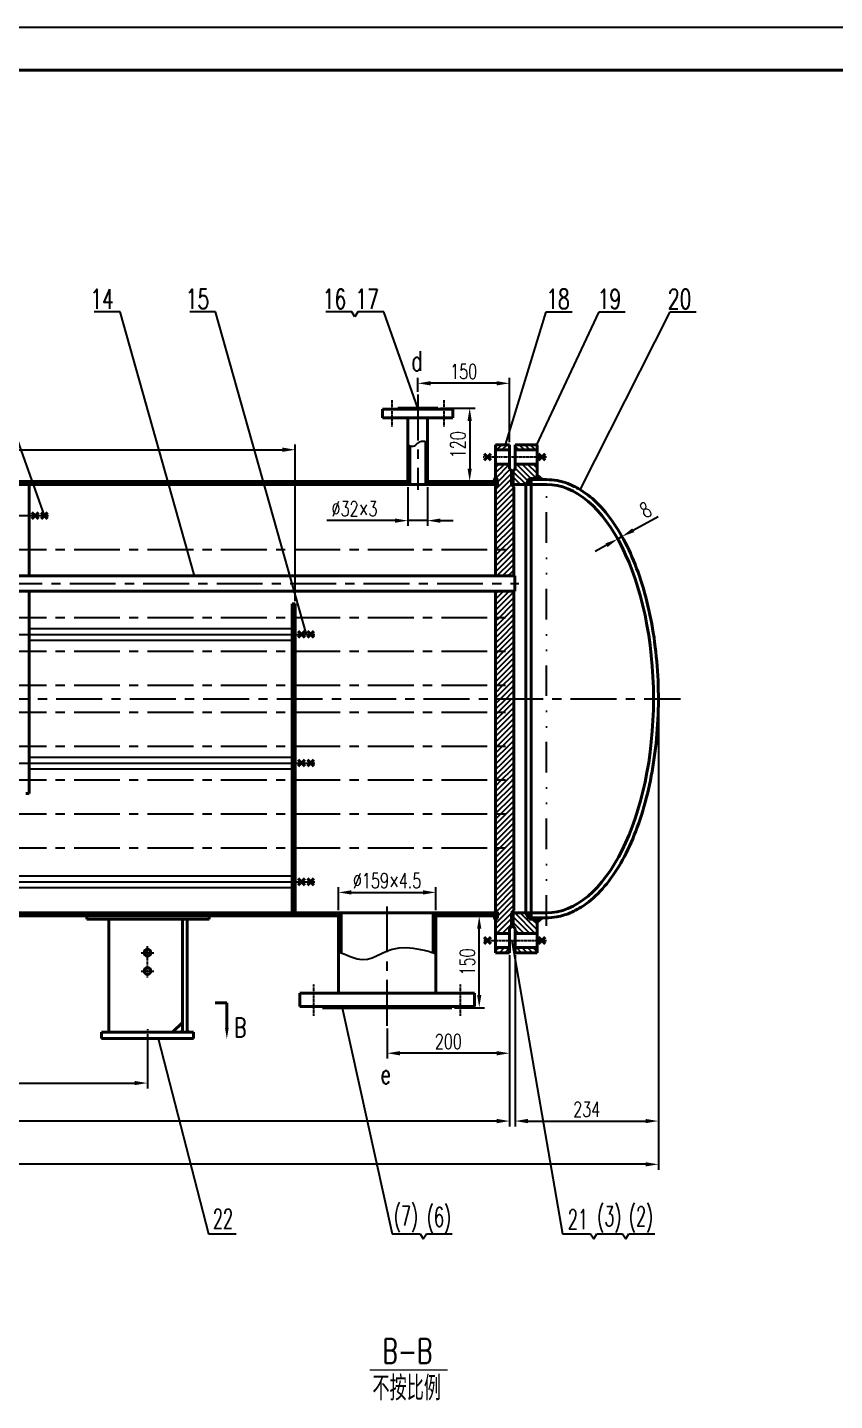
# Model space of a CAD drawing. Header units: millimetres. Extents: x -31412 to -3120, y -19513 to 5955.
# Drawn here: x -27568 to -26250, y -17000 to -14756 of the extents above; entities that cross this region are included whole.
import ezdxf

# ---------------------------------------------------------------- set-up
doc = ezdxf.new("R2010")
doc.units = ezdxf.units.MM
for name, pattern in [('CENTER', [2, 1.25, -0.25, 0.25, -0.25]), ('CENTERX2', [4, 2.5, -0.5, 0.5, -0.5]), ('DIVIDE', [1.25, 0.5, -0.25, 0, -0.25, 0, -0.25])]:
    doc.linetypes.add(name, pattern=pattern)
doc.layers.add('CEN', color=1, linetype='CENTER')
doc.layers.add('双点画线', color=3, linetype='DIVIDE')
for name, color, linetype, lineweight in [('文字层', 40, 'Continuous', 20), ('细线', 11, 'Continuous', 25), ('细线层', 11, 'Continuous', 25), ('边框+粗实线层', 2, 'Continuous', 40)]:
    doc.layers.add(name, color=color, linetype=linetype, lineweight=lineweight)
doc.styles.add('hztxt-0.8', font='romans.shx', dxfattribs={"width": 0.7, "bigfont": 'hztxt.shx'})
doc.dimstyles.new('装配图', dxfattribs={"dimscale": 7, "dimtxt": 3.5, "dimasz": 3, "dimexe": 1.25, "dimexo": 0.625, "dimgap": 1, "dimtad": 1, "dimdsep": 46, "dimtxsty": 'hztxt-0.8', "dimcen": 2.5, "dimadec": 0, "dimazin": 0, "dimtfac": 1, "dimtmove": 0, "dimatfit": 3, "dimfxl": 0, "dimarcsym": 0})

# ---------------------------------------------------------------- blocks, each defined once
blk = doc.blocks.new('*D22')
at = {"layer": 'Defpoints', "color": 0}
for p in [(-29172.4, -16407), (-27372.4, -16407), (-27372.4, -16481)]:
    blk.add_point(p, dxfattribs=at)
at = {"layer": '细线层', "color": 0, "lineweight": -2}
for p, q in [((-29172.4, -16411.3), (-29172.4, -16489.7)), ((-27372.4, -16411.3), (-27372.4, -16489.7)), ((-29151.4, -16481), (-27393.4, -16481))]:
    blk.add_line(p, q, dxfattribs=at)
at = {"layer": '细线层', "color": 0}
for points in [[(-29151.4, -16477.5), (-29151.4, -16484.5), (-29172.4, -16481)], [(-27393.4, -16477.5), (-27393.4, -16484.5), (-27372.4, -16481)]]:
    blk.add_solid(points, dxfattribs=at)
at = {"layer": '细线层', "color": 0, "insert": (-28272.4, -16461.7), "char_height": 24.5, "attachment_point": 5, "style": 'hztxt-0.8'}
blk.add_mtext('1800', dxfattribs=at)
blk = doc.blocks.new('*D23')
at = {"layer": 'Defpoints', "color": 0}
for p in [(-26780.9, -16268), (-26980.9, -16387.4), (-26980.9, -16432.3)]:
    blk.add_point(p, dxfattribs=at)
at = {"layer": '细线层', "color": 0, "lineweight": -2}
for p, q in [((-26780.9, -16272.3), (-26780.9, -16441.1)), ((-26980.9, -16391.8), (-26980.9, -16441.1)), ((-26801.9, -16432.3), (-26959.9, -16432.3))]:
    blk.add_line(p, q, dxfattribs=at)
at = {"layer": '细线层', "color": 0}
for points in [[(-26959.9, -16428.8), (-26959.9, -16435.8), (-26980.9, -16432.3)], [(-26801.9, -16428.8), (-26801.9, -16435.8), (-26780.9, -16432.3)]]:
    blk.add_solid(points, dxfattribs=at)
at = {"layer": '细线层', "color": 0, "insert": (-26880.9, -16413.1), "char_height": 24.5, "attachment_point": 5, "style": 'hztxt-0.8'}
blk.add_mtext('200', dxfattribs=at)
blk = doc.blocks.new('*D24')
at = {"layer": 'Defpoints', "color": 0}
for p in [(-26875.4, -16208), (-26830.5, -16208), (-26875.4, -16358)]:
    blk.add_point(p, dxfattribs=at)
at = {"layer": '细线层', "color": 0, "lineweight": -2}
for p, q in [((-26871, -16208), (-26821.8, -16208)), ((-26830.5, -16337), (-26830.5, -16229)), ((-26871, -16358), (-26821.8, -16358))]:
    blk.add_line(p, q, dxfattribs=at)
at = {"layer": '细线层', "color": 0}
for points in [[(-26834, -16229), (-26827, -16229), (-26830.5, -16208)], [(-26834, -16337), (-26827, -16337), (-26830.5, -16358)]]:
    blk.add_solid(points, dxfattribs=at)
at = {"layer": '细线层', "color": 0, "insert": (-26849.8, -16283), "char_height": 24.5, "attachment_point": 5, "rotation": 90, "style": 'hztxt-0.8'}
blk.add_mtext('150', dxfattribs=at)
blk = doc.blocks.new('*D25')
at = {"layer": 'Defpoints', "color": 0}
for p in [(-26901.4, -16169.5), (-27060.4, -16203), (-26901.4, -16203)]:
    blk.add_point(p, dxfattribs=at)
at = {"layer": '细线层', "color": 0, "lineweight": -2}
for p, q in [((-27060.4, -16198.6), (-27060.4, -16160.7)), ((-27039.4, -16169.5), (-26922.4, -16169.5)), ((-26901.4, -16198.6), (-26901.4, -16160.7))]:
    blk.add_line(p, q, dxfattribs=at)
at = {"layer": '细线层', "color": 0}
for points in [[(-27039.4, -16166), (-27039.4, -16173), (-27060.4, -16169.5)], [(-26922.4, -16166), (-26922.4, -16173), (-26901.4, -16169.5)]]:
    blk.add_solid(points, dxfattribs=at)
at = {"layer": '细线层', "color": 0, "insert": (-26980.9, -16150.2), "char_height": 24.5, "attachment_point": 5, "style": 'hztxt-0.8'}
blk.add_mtext('%%c159×4.5', dxfattribs=at)
blk = doc.blocks.new('*D26')
at = {"layer": 'Defpoints', "color": 0}
for p in [(-29763.9, -16268), (-26780.9, -16268), (-29763.9, -16543.1)]:
    blk.add_point(p, dxfattribs=at)
at = {"layer": '细线层', "color": 0, "lineweight": -2}
for p, q in [((-29763.9, -16272.3), (-29763.9, -16551.8)), ((-26780.9, -16272.3), (-26780.9, -16551.8)), ((-26801.9, -16543.1), (-29742.9, -16543.1))]:
    blk.add_line(p, q, dxfattribs=at)
at = {"layer": '细线层', "color": 0}
for points in [[(-29742.9, -16539.6), (-29742.9, -16546.6), (-29763.9, -16543.1)], [(-26801.9, -16539.6), (-26801.9, -16546.6), (-26780.9, -16543.1)]]:
    blk.add_solid(points, dxfattribs=at)
at = {"layer": '细线层', "color": 0, "insert": (-28272.4, -16523.8), "char_height": 24.5, "attachment_point": 5, "style": 'hztxt-0.8'}
blk.add_mtext('2983', dxfattribs=at)
blk = doc.blocks.new('*D28')
at = {"layer": 'Defpoints', "color": 0}
for p in [(-26537.9, -15853), (-26771.9, -16268), (-26537.9, -16543.1)]:
    blk.add_point(p, dxfattribs=at)
at = {"layer": '细线层', "color": 0, "lineweight": -2}
for p, q in [((-26537.9, -15857.3), (-26537.9, -16551.8)), ((-26771.9, -16272.3), (-26771.9, -16551.8)), ((-26750.9, -16543.1), (-26558.9, -16543.1))]:
    blk.add_line(p, q, dxfattribs=at)
at = {"layer": '细线层', "color": 0}
for points in [[(-26750.9, -16539.6), (-26750.9, -16546.6), (-26771.9, -16543.1)], [(-26558.9, -16539.6), (-26558.9, -16546.6), (-26537.9, -16543.1)]]:
    blk.add_solid(points, dxfattribs=at)
at = {"layer": '细线层', "color": 0, "insert": (-26654.9, -16523.8), "char_height": 24.5, "attachment_point": 5, "style": 'hztxt-0.8'}
blk.add_mtext('234', dxfattribs=at)
blk = doc.blocks.new('*D29')
at = {"layer": 'Defpoints', "color": 0}
for p in [(-30330.9, -15852.9), (-26537.9, -15853), (-30330.9, -16613.8)]:
    blk.add_point(p, dxfattribs=at)
at = {"layer": '细线层', "color": 0, "lineweight": -2}
for p, q in [((-30330.9, -15857.3), (-30330.9, -16622.6)), ((-26537.9, -15857.3), (-26537.9, -16622.6)), ((-26558.9, -16613.8), (-30309.9, -16613.8))]:
    blk.add_line(p, q, dxfattribs=at)
at = {"layer": '细线层', "color": 0}
for points in [[(-30309.9, -16610.3), (-30309.9, -16617.3), (-30330.9, -16613.8)], [(-26558.9, -16610.3), (-26558.9, -16617.3), (-26537.9, -16613.8)]]:
    blk.add_solid(points, dxfattribs=at)
at = {"layer": '细线层', "color": 0, "insert": (-28434.4, -16594.6), "char_height": 24.5, "attachment_point": 5, "style": 'hztxt-0.8'}
blk.add_mtext('3793', dxfattribs=at)
blk = doc.blocks.new('*D30')
at = {"layer": 'Defpoints', "color": 0}
for p in [(-27130.9, -15446.1), (-29305.9, -15503), (-27130.9, -15698)]:
    blk.add_point(p, dxfattribs=at)
at = {"layer": '细线层', "color": 0, "lineweight": -2}
for p, q in [((-29305.9, -15498.6), (-29305.9, -15437.4)), ((-29284.9, -15446.1), (-27151.9, -15446.1)), ((-27130.9, -15693.6), (-27130.9, -15437.4))]:
    blk.add_line(p, q, dxfattribs=at)
at = {"layer": '细线层', "color": 0}
for points in [[(-29284.9, -15442.6), (-29284.9, -15449.6), (-29305.9, -15446.1)], [(-27151.9, -15442.6), (-27151.9, -15449.6), (-27130.9, -15446.1)]]:
    blk.add_solid(points, dxfattribs=at)
at = {"layer": '细线层', "color": 0, "insert": (-28218.4, -15426.9), "char_height": 24.5, "attachment_point": 5, "style": 'hztxt-0.8'}
blk.add_mtext('5×435=2175', dxfattribs=at)
blk = doc.blocks.new('*D36')
at = {"layer": 'Defpoints', "color": 0}
for p in [(-26930.9, -15337.6), (-26930.9, -15355.8), (-26780.9, -15438)]:
    blk.add_point(p, dxfattribs=at)
at = {"layer": '细线层', "color": 0, "lineweight": -2}
for p, q in [((-26930.9, -15351.5), (-26930.9, -15328.8)), ((-26801.9, -15337.6), (-26909.9, -15337.6)), ((-26780.9, -15433.6), (-26780.9, -15328.8))]:
    blk.add_line(p, q, dxfattribs=at)
at = {"layer": '细线层', "color": 0}
for points in [[(-26909.9, -15334.1), (-26909.9, -15341.1), (-26930.9, -15337.6)], [(-26801.9, -15334.1), (-26801.9, -15341.1), (-26780.9, -15337.6)]]:
    blk.add_solid(points, dxfattribs=at)
at = {"layer": '细线层', "color": 0, "insert": (-26855.9, -15318.3), "char_height": 24.5, "attachment_point": 5, "style": 'hztxt-0.8'}
blk.add_mtext('150', dxfattribs=at)
blk = doc.blocks.new('*D37')
at = {"layer": 'Defpoints', "color": 0}
for p in [(-26898.4, -15378), (-26898.4, -15498), (-26846.1, -15498)]:
    blk.add_point(p, dxfattribs=at)
at = {"layer": '细线层', "color": 0, "lineweight": -2}
for p, q in [((-26894, -15378), (-26837.3, -15378)), ((-26846.1, -15399), (-26846.1, -15477)), ((-26894, -15498), (-26837.3, -15498))]:
    blk.add_line(p, q, dxfattribs=at)
at = {"layer": '细线层', "color": 0}
for points in [[(-26849.6, -15399), (-26842.6, -15399), (-26846.1, -15378)], [(-26849.6, -15477), (-26842.6, -15477), (-26846.1, -15498)]]:
    blk.add_solid(points, dxfattribs=at)
at = {"layer": '细线层', "color": 0, "insert": (-26865.3, -15438), "char_height": 24.5, "attachment_point": 5, "rotation": 90, "style": 'hztxt-0.8'}
blk.add_mtext('120', dxfattribs=at)
blk = doc.blocks.new('*D38')
at = {"layer": 'Defpoints', "color": 0}
for p in [(-26946.9, -15503), (-26914.9, -15503), (-26946.9, -15562)]:
    blk.add_point(p, dxfattribs=at)
at = {"layer": '细线层', "color": 0, "lineweight": -2}
for p, q in [((-26946.9, -15507.3), (-26946.9, -15570.7)), ((-26914.9, -15507.3), (-26914.9, -15570.7)), ((-26967.9, -15562), (-27079.6, -15562)), ((-26914.9, -15562), (-26946.9, -15562)), ((-26893.9, -15562), (-26872.9, -15562))]:
    blk.add_line(p, q, dxfattribs=at)
at = {"layer": '细线层', "color": 0}
for points in [[(-26967.9, -15558.5), (-26967.9, -15565.5), (-26946.9, -15562)], [(-26893.9, -15558.5), (-26893.9, -15565.5), (-26914.9, -15562)]]:
    blk.add_solid(points, dxfattribs=at)
at = {"layer": '细线层', "color": 0, "insert": (-27034.2, -15542.7), "char_height": 24.5, "attachment_point": 5, "style": 'hztxt-0.8'}
blk.add_mtext('%%c32×3', dxfattribs=at)
blk = doc.blocks.new('*D39')
at = {"layer": 'Defpoints', "color": 0}
for p in [(-26604.3, -15591.9), (-26597.3, -15588), (-26597.3, -15588)]:
    blk.add_point(p, dxfattribs=at)
at = {"layer": '细线层', "color": 0, "lineweight": -2}
for p, q in [((-26579, -15577.8), (-26538.4, -15555.1)), ((-26606.4, -15588.1), (-26608.5, -15584.3)), ((-26604.3, -15591.9), (-26597.3, -15588)), ((-26599.4, -15584.2), (-26601.6, -15580.4)), ((-26622.6, -15602.2), (-26640.9, -15612.5))]:
    blk.add_line(p, q, dxfattribs=at)
at = {"layer": '细线层', "color": 0}
for points in [[(-26624.3, -15599.1), (-26620.9, -15605.3), (-26604.3, -15591.9)], [(-26580.7, -15574.7), (-26577.2, -15580.8), (-26597.3, -15588)]]:
    blk.add_solid(points, dxfattribs=at)
at = {"layer": '细线层', "color": 0, "insert": (-26558.9, -15544.5), "char_height": 24.5, "attachment_point": 5, "rotation": 29.2348, "style": 'hztxt-0.8'}
blk.add_mtext('8', dxfattribs=at)

msp = doc.modelspace()

# ---------------------------------------------------------------- hatches: boundary and pattern name
at = {"layer": '细线层'}
h = msp.add_hatch(dxfattribs=at)
h.set_pattern_fill('ANSI31', color=256, scale=2, style=0)
h.set_pattern_definition([(135, (-56140.4057, 0), (4.4901281, 4.4901281), [])])
h.paths.add_polyline_path([(-26771.855, -15437.952), (-26735.855, -15437.952), (-26735.855, -15446.452), (-26771.855, -15446.452)])
h.paths.add_polyline_path([(-26774.855, -15480.452), (-26771.855, -15477.452), (-26771.855, -15469.452), (-26735.855, -15469.452), (-26735.855, -15487.756), (-26738.855, -15492.952), (-26745.855, -15492.952), (-26748.855, -15492.952), (-26754.628, -15502.952), (-26771.855, -15502.952), (-26774.855, -15502.952)])
h.paths.add_polyline_path([(-26774.855, -16204.952), (-26774.855, -16202.952), (-26771.855, -16202.952), (-26754.628, -16202.952), (-26748.855, -16212.952), (-26745.855, -16212.952), (-26738.855, -16212.952), (-26735.855, -16218.148), (-26735.855, -16236.452), (-26771.855, -16236.452), (-26771.855, -16228.452), (-26774.855, -16225.452)])
h.paths.add_polyline_path([(-26771.855, -16259.452), (-26735.855, -16259.452), (-26735.855, -16267.952), (-26771.855, -16267.952)])
h = msp.add_hatch(dxfattribs=at)
h.set_pattern_fill('ANSI37', color=256, angle=90, style=0)
h.set_pattern_definition([(225, (-404.3042, -31705.9043), (-2.24506403, 2.24506403), []), (135, (-404.3042, -31705.9043), (2.24506403, 2.24506403), [])])
h.paths.add_polyline_path([(-26727.855, -15494.952), (-26738.855, -15494.952), (-26738.855, -15492.952), (-26735.855, -15487.756)])
h.paths.add_polyline_path([(-26745.855, -15502.952), (-26754.628, -15502.952), (-26748.855, -15492.952), (-26745.855, -15492.952)])
h.paths.add_polyline_path([(-26774.855, -15500.952), (-26777.855, -15500.952), (-26777.855, -15480.952), (-26774.855, -15480.952)])
h.paths.add_polyline_path([(-26800.855, -15500.952), (-26806.051, -15497.952), (-26806.843, -15497.952, -0.12370062), (-26803.855, -15491.952), (-26800.855, -15494.952)])
h = msp.add_hatch(dxfattribs=at)
h.set_pattern_fill('ANSI37', color=256, angle=90, style=0)
h.set_pattern_definition([(135, (-404.3042, 0), (-2.24506403, -2.24506403), []), (225, (-404.3042, 0), (2.24506403, -2.24506403), [])])
h.paths.add_polyline_path([(-26727.855, -16210.952), (-26738.855, -16210.952), (-26738.855, -16212.952), (-26735.855, -16218.148)])
h.paths.add_polyline_path([(-26745.855, -16202.952), (-26754.628, -16202.952), (-26748.855, -16212.952), (-26745.855, -16212.952)])
h.paths.add_polyline_path([(-26774.855, -16204.952), (-26777.855, -16204.952), (-26777.855, -16224.952), (-26774.855, -16224.952)])
h.paths.add_polyline_path([(-26800.855, -16204.952), (-26806.051, -16207.952), (-26806.843, -16207.952, 0.12370062), (-26803.855, -16213.952), (-26800.855, -16210.952)])

# ---------------------------------------------------------------- linework, layer by layer
at = {"ltscale": 30}
for p, q in [((-29756.855, -15553.824), (-27533.855, -15553.824)), ((-29756.855, -15747.814), (-27098.855, -15747.814)), ((-27565.855, -15738.314), (-27135.855, -15738.314)), ((-27565.855, -15757.314), (-27135.855, -15757.314)), ((-27565.855, -15948.591), (-27135.855, -15948.591)), ((-29756.855, -15958.091), (-27098.855, -15958.091)), ((-27565.855, -15967.591), (-27135.855, -15967.591)), ((-29756.855, -16152.08), (-27098.855, -16152.08)), ((-28000.855, -16142.58), (-27135.855, -16142.58)), ((-28000.855, -16161.58), (-27135.855, -16161.58))]:
    msp.add_line(p, q, dxfattribs=at)
at = {"layer": 'CEN'}
for p, q in [((-26973.355, -15364.952), (-26973.355, -15408.952)), ((-26888.355, -15364.952), (-26888.355, -15408.952)), ((-26824.009, -15457.952), (-26720.855, -15457.952)), ((-27372.355, -16308.452), (-27372.355, -16257.452)), ((-26823.221, -16247.952), (-26720.855, -16247.952)), ((-27382.855, -16267.952), (-27361.855, -16267.952)), ((-27382.855, -16297.952), (-27361.855, -16297.952)), ((-27100.855, -16370.952), (-27100.855, -16318.952)), ((-26860.855, -16370.952), (-26860.855, -16318.952)), ((-27372.355, -16392.952), (-27372.355, -16412.952))]:
    msp.add_line(p, q, dxfattribs=at)
at = {"layer": 'CEN', "linetype": 'CENTERX2', "ltscale": 30}
for p, q in [((-26930.855, -15355.835), (-26930.855, -15511.673)), ((-29772.355, -15609.25), (-26772.355, -15609.25)), ((-29779.333, -15664.675), (-26765.915, -15664.675)), ((-29772.355, -15720.101), (-26772.355, -15720.101)), ((-29772.355, -15775.527), (-26772.355, -15775.527)), ((-29772.355, -15830.952), (-26772.355, -15830.952)), ((-30401.25, -15852.952), (-26501.564, -15852.952)), ((-29772.355, -15874.952), (-26772.355, -15874.952)), ((-29772.355, -15930.378), (-26772.355, -15930.378)), ((-29772.355, -15985.803), (-26772.355, -15985.803)), ((-29772.355, -16041.229), (-26772.355, -16041.229)), ((-29772.355, -16096.655), (-26772.355, -16096.655)), ((-26980.855, -16387.395), (-26980.855, -16186.927))]:
    msp.add_line(p, q, dxfattribs=at)
at = {"layer": '双点画线', "ltscale": 100}
msp.add_line((-26720.855, -16224.097), (-26720.855, -15481.808), dxfattribs=at)
at = {"layer": '文字层'}
msp.add_line((-27009.187, -16949.685), (-26882.331, -16949.685), dxfattribs=at)
at = {"layer": '细线'}
for p, q in [((-27028.526, -15220.863), (-27033.634, -15229.174)), ((-26926.94, -16727.127), (-26921.832, -16735.437)), ((-26648.675, -16727.127), (-26643.567, -16735.437)), ((-26596.224, -16727.127), (-26591.116, -16735.437))]:
    msp.add_line(p, q, dxfattribs=at)
at = {"layer": '细线层'}
for p, q in [((-26803.855, -15439.006), (-26802.801, -15437.952)), ((-26802.321, -15446.452), (-26793.821, -15437.952)), ((-26793.34, -15446.452), (-26784.84, -15437.952)), ((-26784.36, -15446.452), (-26780.855, -15442.947)), ((-26803.855, -15474.927), (-26798.38, -15469.452)), ((-26803.855, -15483.908), (-26789.399, -15469.452)), ((-26803.387, -15492.42), (-26780.855, -15469.888)), ((-26800.855, -15498.868), (-26780.147, -15478.16)), ((-26803.855, -15510.848), (-26777.855, -15484.848)), ((-26803.855, -15519.829), (-26777.855, -15493.829)), ((-26803.855, -15528.809), (-26777.855, -15502.809)), ((-26803.855, -15537.789), (-26773.855, -15507.789)), ((-26803.855, -15546.769), (-26773.855, -15516.769)), ((-26801.929, -15553.824), (-26773.855, -15525.75)), ((-26792.949, -15553.824), (-26773.855, -15534.73)), ((-26783.969, -15553.824), (-26773.855, -15543.71)), ((-26803.855, -15555.75), (-26801.929, -15553.824)), ((-26803.855, -15564.73), (-26792.949, -15553.824)), ((-26803.855, -15573.71), (-26783.969, -15553.824)), ((-26803.855, -15582.69), (-26777.855, -15556.69)), ((-26803.855, -15591.671), (-26777.855, -15565.671)), ((-26777.855, -15556.69), (-26774.989, -15553.824)), ((-26777.855, -15565.671), (-26773.855, -15561.671)), ((-26777.855, -15574.651), (-26773.855, -15570.651)), ((-26774.989, -15553.824), (-26773.855, -15552.69)), ((-26803.855, -15600.651), (-26777.855, -15574.651)), ((-26803.473, -15609.25), (-26777.855, -15583.631)), ((-26794.493, -15609.25), (-26777.855, -15592.611)), ((-26777.855, -15583.631), (-26773.855, -15579.631)), ((-26777.855, -15592.611), (-26773.855, -15588.611)), ((-26803.855, -15609.631), (-26803.473, -15609.25)), ((-26803.855, -15618.611), (-26794.493, -15609.25)), ((-26803.855, -15627.592), (-26785.513, -15609.25)), ((-26803.855, -15636.572), (-26777.855, -15610.572)), ((-26785.513, -15609.25), (-26777.855, -15601.592)), ((-26777.855, -15601.592), (-26773.855, -15597.592)), ((-26777.855, -15610.572), (-26776.533, -15609.25)), ((-26777.855, -15619.552), (-26773.855, -15615.552)), ((-26776.533, -15609.25), (-26773.855, -15606.572)), ((-26803.855, -15645.552), (-26777.855, -15619.552)), ((-26801.498, -15652.175), (-26777.855, -15628.532)), ((-26792.517, -15652.175), (-26777.855, -15637.513)), ((-26777.855, -15628.532), (-26773.855, -15624.532)), ((-26777.855, -15637.513), (-26773.855, -15633.513)), ((-26783.537, -15652.175), (-26777.855, -15646.493)), ((-26777.855, -15646.493), (-26773.855, -15642.493)), ((-26774.557, -15652.175), (-26773.855, -15651.473)), ((-26803.855, -15681.473), (-26799.557, -15677.175)), ((-26803.855, -15690.453), (-26790.577, -15677.175)), ((-26803.855, -15699.434), (-26781.596, -15677.175)), ((-26803.855, -15708.414), (-26777.855, -15682.414)), ((-26778.077, -15664.675), (-26777.855, -15664.453)), ((-26777.855, -15682.414), (-26773.855, -15678.414)), ((-26803.855, -15717.394), (-26777.855, -15691.394)), ((-26797.581, -15720.101), (-26777.855, -15700.374)), ((-26777.855, -15691.394), (-26773.855, -15687.394)), ((-26777.855, -15700.374), (-26773.855, -15696.374)), ((-26777.855, -15709.355), (-26773.855, -15705.355)), ((-26803.855, -15726.374), (-26797.581, -15720.101)), ((-26803.855, -15735.355), (-26788.601, -15720.101)), ((-26803.855, -15744.335), (-26779.621, -15720.101)), ((-26798.353, -15747.814), (-26777.855, -15727.315)), ((-26788.601, -15720.101), (-26777.855, -15709.355)), ((-26779.621, -15720.101), (-26777.855, -15718.335)), ((-26777.855, -15718.335), (-26773.855, -15714.335)), ((-26777.855, -15727.315), (-26773.855, -15723.315)), ((-26803.855, -15753.315), (-26798.353, -15747.814)), ((-26803.855, -15762.295), (-26789.373, -15747.814)), ((-26803.855, -15771.276), (-26780.393, -15747.814)), ((-26789.373, -15747.814), (-26777.855, -15736.295)), ((-26780.393, -15747.814), (-26777.855, -15745.276)), ((-26777.855, -15736.295), (-26773.855, -15732.295)), ((-26777.855, -15745.276), (-26773.855, -15741.276)), ((-26777.855, -15754.256), (-26773.855, -15750.256)), ((-26799.125, -15775.527), (-26777.855, -15754.256)), ((-26790.145, -15775.527), (-26777.855, -15763.236)), ((-26781.165, -15775.527), (-26777.855, -15772.217)), ((-26777.855, -15763.236), (-26773.855, -15759.236)), ((-26777.855, -15772.217), (-26773.855, -15768.217)), ((-26803.855, -15780.256), (-26799.125, -15775.527)), ((-26803.855, -15789.236), (-26790.145, -15775.527)), ((-26803.855, -15798.217), (-26781.165, -15775.527)), ((-26803.855, -15807.197), (-26777.855, -15781.197)), ((-26803.855, -15816.177), (-26777.855, -15790.177)), ((-26777.855, -15781.197), (-26773.855, -15777.197)), ((-26777.855, -15790.177), (-26773.855, -15786.177)), ((-26777.855, -15799.157), (-26773.855, -15795.157)), ((-26803.855, -15825.157), (-26777.855, -15799.157)), ((-26800.67, -15830.952), (-26777.855, -15808.138)), ((-26791.689, -15830.952), (-26777.855, -15817.118)), ((-26777.855, -15808.138), (-26773.855, -15804.138)), ((-26777.855, -15817.118), (-26773.855, -15813.118)), ((-26803.855, -15834.138), (-26800.67, -15830.952)), ((-26803.855, -15843.118), (-26791.689, -15830.952)), ((-26803.855, -15852.098), (-26782.709, -15830.952)), ((-26795.729, -15852.952), (-26777.855, -15835.078)), ((-26782.709, -15830.952), (-26777.855, -15826.098)), ((-26777.855, -15826.098), (-26773.855, -15822.098)), ((-26777.855, -15835.078), (-26773.855, -15831.078)), ((-26777.855, -15844.059), (-26773.855, -15840.059)), ((-26803.855, -15861.078), (-26795.729, -15852.952)), ((-26803.855, -15870.059), (-26786.748, -15852.952)), ((-26799.768, -15874.952), (-26777.855, -15853.039)), ((-26790.788, -15874.952), (-26777.855, -15862.019)), ((-26786.748, -15852.952), (-26777.855, -15844.059)), ((-26777.855, -15862.019), (-26774.788, -15858.952)), ((-26803.855, -15879.039), (-26799.768, -15874.952)), ((-26803.855, -15888.019), (-26790.788, -15874.952)), ((-26803.855, -15896.999), (-26781.808, -15874.952)), ((-26803.855, -15905.98), (-26777.855, -15879.98)), ((-26781.808, -15874.952), (-26777.855, -15870.999)), ((-26777.855, -15870.999), (-26773.855, -15866.999)), ((-26777.855, -15879.98), (-26773.855, -15875.98)), ((-26777.855, -15888.96), (-26773.855, -15884.96)), ((-26803.855, -15914.96), (-26777.855, -15888.96)), ((-26803.855, -15923.94), (-26777.855, -15897.94)), ((-26801.312, -15930.378), (-26777.855, -15906.92)), ((-26777.855, -15897.94), (-26773.855, -15893.94)), ((-26777.855, -15906.92), (-26773.855, -15902.92)), ((-26792.332, -15930.378), (-26777.855, -15915.901)), ((-26783.352, -15930.378), (-26777.855, -15924.881)), ((-26777.855, -15915.901), (-26773.855, -15911.901)), ((-26777.855, -15924.881), (-26773.855, -15920.881)), ((-26774.372, -15930.378), (-26773.855, -15929.861)), ((-26803.855, -15932.92), (-26801.312, -15930.378)), ((-26803.855, -15941.901), (-26792.332, -15930.378)), ((-26803.855, -15950.881), (-26783.352, -15930.378)), ((-26802.084, -15958.091), (-26777.855, -15933.861)), ((-26793.104, -15958.091), (-26777.855, -15942.841)), ((-26784.124, -15958.091), (-26777.855, -15951.822)), ((-26777.855, -15933.861), (-26774.372, -15930.378)), ((-26777.855, -15942.841), (-26773.855, -15938.841)), ((-26777.855, -15951.822), (-26773.855, -15947.822)), ((-26803.855, -15959.861), (-26802.084, -15958.091)), ((-26803.855, -15968.841), (-26793.104, -15958.091)), ((-26803.855, -15977.822), (-26784.124, -15958.091)), ((-26802.856, -15985.803), (-26777.855, -15960.802)), ((-26793.876, -15985.803), (-26777.855, -15969.782)), ((-26777.855, -15960.802), (-26775.144, -15958.091)), ((-26777.855, -15969.782), (-26773.855, -15965.782)), ((-26777.855, -15978.762), (-26773.855, -15974.762)), ((-26775.144, -15958.091), (-26773.855, -15956.802)), ((-26803.855, -15986.802), (-26802.856, -15985.803)), ((-26803.855, -15995.782), (-26793.876, -15985.803)), ((-26803.855, -16004.762), (-26784.896, -15985.803)), ((-26803.855, -16013.743), (-26777.855, -15987.743)), ((-26803.855, -16022.723), (-26777.855, -15996.723)), ((-26784.896, -15985.803), (-26777.855, -15978.762)), ((-26777.855, -15987.743), (-26775.916, -15985.803)), ((-26777.855, -15996.723), (-26773.855, -15992.723)), ((-26775.916, -15985.803), (-26773.855, -15983.743)), ((-26803.855, -16031.703), (-26777.855, -16005.703)), ((-26803.855, -16040.683), (-26777.855, -16014.683)), ((-26777.855, -16005.703), (-26773.855, -16001.703)), ((-26777.855, -16014.683), (-26773.855, -16010.683)), ((-26803.855, -16049.664), (-26795.42, -16041.229)), ((-26803.855, -16058.644), (-26786.44, -16041.229)), ((-26803.855, -16067.624), (-26777.855, -16041.624)), ((-26795.42, -16041.229), (-26777.855, -16023.664)), ((-26786.44, -16041.229), (-26777.855, -16032.644)), ((-26777.855, -16023.664), (-26773.855, -16019.664)), ((-26777.855, -16032.644), (-26773.855, -16028.644)), ((-26777.855, -16041.624), (-26777.46, -16041.229)), ((-26777.46, -16041.229), (-26773.855, -16037.624)), ((-26803.855, -16076.604), (-26777.855, -16050.604)), ((-26803.855, -16085.585), (-26777.855, -16059.585)), ((-26777.855, -16050.604), (-26773.855, -16046.604)), ((-26777.855, -16059.585), (-26773.855, -16055.585)), ((-26803.855, -16094.565), (-26777.855, -16068.565)), ((-26796.964, -16096.655), (-26777.855, -16077.545)), ((-26787.984, -16096.655), (-26777.855, -16086.525)), ((-26777.855, -16068.565), (-26773.855, -16064.565)), ((-26777.855, -16077.545), (-26773.855, -16073.545)), ((-26777.855, -16086.525), (-26773.855, -16082.525)), ((-26803.855, -16103.545), (-26796.964, -16096.655)), ((-26803.855, -16112.525), (-26787.984, -16096.655)), ((-26803.855, -16121.506), (-26779.004, -16096.655)), ((-26803.855, -16130.486), (-26777.855, -16104.486)), ((-26779.004, -16096.655), (-26777.855, -16095.506)), ((-26777.855, -16095.506), (-26773.855, -16091.506)), ((-26777.855, -16104.486), (-26773.855, -16100.486)), ((-26803.855, -16139.466), (-26777.855, -16113.466)), ((-26803.855, -16148.447), (-26777.855, -16122.447)), ((-26798.508, -16152.08), (-26777.855, -16131.427)), ((-26777.855, -16113.466), (-26773.855, -16109.466)), ((-26777.855, -16122.447), (-26773.855, -16118.447)), ((-26777.855, -16131.427), (-26773.855, -16127.427)), ((-26803.855, -16157.427), (-26798.508, -16152.08)), ((-26803.855, -16166.407), (-26789.528, -16152.08)), ((-26803.855, -16175.387), (-26780.548, -16152.08)), ((-26789.528, -16152.08), (-26777.855, -16140.407)), ((-26780.548, -16152.08), (-26777.855, -16149.387)), ((-26777.855, -16140.407), (-26773.855, -16136.407)), ((-26777.855, -16149.387), (-26773.855, -16145.387)), ((-26803.855, -16184.368), (-26773.855, -16154.368)), ((-26803.855, -16193.348), (-26773.855, -16163.348)), ((-26802.979, -16201.452), (-26773.855, -16172.328)), ((-26803.855, -16220.289), (-26773.855, -16190.289)), ((-26800.855, -16208.308), (-26773.855, -16181.308)), ((-26803.855, -16229.269), (-26777.855, -16203.269)), ((-26802.058, -16236.452), (-26777.855, -16212.249)), ((-26793.078, -16236.452), (-26777.855, -16221.229)), ((-26784.097, -16236.452), (-26780.855, -16233.21)), ((-26803.855, -16265.19), (-26798.117, -16259.452)), ((-26797.637, -16267.952), (-26789.137, -16259.452)), ((-26788.657, -16267.952), (-26780.855, -16260.15))]:
    msp.add_line(p, q, dxfattribs=at)
msp.add_lwpolyline([(-24893.417, -14756.133), (-30780.417, -14756.133)], dxfattribs=at)
for points, knots in [([(-26914.855, -15434.375), (-26918.36, -15433.088), (-26929.71, -15430.511), (-26935.211, -15443.225), (-26943.191, -15440.334), (-26946.855, -15438.675)], [16.47544798, 16.47544798, 16.47544798, 16.47544798, 23.2586744, 37.79279582, 48.70031194, 48.70031194, 48.70031194, 48.70031194]), ([(-26901.355, -16269.91), (-26916.982, -16264.785), (-26978.897, -16250.159), (-27007.188, -16292.516), (-27046.482, -16272.06), (-27060.355, -16267.172)], [52.07282255, 52.07282255, 52.07282255, 52.07282255, 82.48055377, 156.38609362, 196.89043751, 196.89043751, 196.89043751, 196.89043751])]:
    msp.add_open_spline(points, degree=3, knots=knots, dxfattribs=at)
at = {"layer": '边框+粗实线层'}
for p, q in [((-26988.355, -15379.952), (-26988.355, -15393.952)), ((-26873.355, -15379.952), (-26988.355, -15379.952)), ((-26963.355, -15377.952), (-26963.355, -15379.952)), ((-26898.355, -15377.952), (-26963.355, -15377.952)), ((-26898.355, -15377.952), (-26898.355, -15379.952)), ((-26873.355, -15379.952), (-26873.355, -15393.952)), ((-26988.355, -15393.952), (-26873.355, -15393.952)), ((-26946.855, -15393.952), (-26946.855, -15502.952)), ((-26914.855, -15393.952), (-26914.855, -15502.952)), ((-26917.855, -15433.404), (-26917.855, -15502.952)), ((-26943.855, -15439.923), (-26943.855, -15502.952)), ((-26811.667, -15452.649), (-26822.274, -15463.255)), ((-26811.667, -15463.255), (-26822.274, -15452.649)), ((-26803.855, -15491.952), (-26803.855, -15437.952)), ((-26780.855, -15437.952), (-26803.855, -15437.952)), ((-26780.855, -15446.452), (-26803.855, -15446.452)), ((-26780.855, -15437.952), (-26780.855, -15446.452)), ((-26780.855, -15446.452), (-26780.855, -15469.452)), ((-26771.855, -15437.952), (-26771.855, -15446.452)), ((-26771.855, -15437.952), (-26735.855, -15437.952)), ((-26771.855, -15446.452), (-26771.855, -15469.452)), ((-26771.855, -15446.452), (-26735.855, -15446.452)), ((-26735.855, -15437.952), (-26735.855, -15446.452)), ((-26735.855, -15446.452), (-26735.855, -15469.452)), ((-26723.052, -15452.649), (-26733.658, -15463.255)), ((-26723.052, -15463.255), (-26733.658, -15452.649)), ((-26780.855, -15469.452), (-26803.855, -15469.452)), ((-26780.855, -15477.452), (-26780.855, -15469.452)), ((-26777.855, -15480.452), (-26780.855, -15477.452)), ((-26777.855, -15502.952), (-26777.855, -15480.452)), ((-26777.855, -15480.952), (-26774.855, -15480.952)), ((-26777.855, -15500.952), (-26777.855, -15480.952)), ((-26771.855, -15477.452), (-26774.855, -15480.452)), ((-26774.855, -15480.452), (-26774.855, -15502.952)), ((-26774.855, -15480.952), (-26774.855, -15500.952)), ((-26771.855, -15469.452), (-26771.855, -15477.452)), ((-26771.855, -15469.452), (-26735.855, -15469.452)), ((-26735.855, -15469.452), (-26735.855, -15487.756)), ((-26800.855, -15502.952), (-29743.855, -15502.952)), ((-26946.855, -15497.952), (-29484.355, -15497.952)), ((-27565.855, -15652.175), (-27565.855, -15502.952)), ((-26806.051, -15497.952), (-26914.855, -15497.952)), ((-26806.051, -15497.952), (-26800.855, -15500.952)), ((-26803.855, -15491.952), (-26800.855, -15494.952)), ((-26803.855, -15652.175), (-26803.855, -15502.952)), ((-26800.855, -15504.452), (-26800.855, -15494.952)), ((-26774.855, -15500.952), (-26777.855, -15500.952)), ((-26777.855, -15502.952), (-26773.855, -15506.952)), ((-26774.855, -15500.952), (-26774.855, -15505.952)), ((-26774.855, -15502.952), (-26771.855, -15502.952)), ((-26774.855, -15502.952), (-26774.855, -15505.952)), ((-26771.855, -15502.952), (-26754.628, -15502.952)), ((-26754.628, -15502.952), (-26748.855, -15492.952)), ((-26754.628, -15502.952), (-26720.855, -15502.952)), ((-26754.628, -15502.952), (-26754.628, -16202.952)), ((-26748.855, -15492.952), (-26745.855, -15492.952)), ((-26745.855, -15492.952), (-26738.855, -15492.952)), ((-26745.855, -15492.952), (-26745.855, -15502.952)), ((-26745.855, -15494.952), (-26720.855, -15494.952)), ((-26745.855, -15502.952), (-26745.855, -16202.952)), ((-26735.855, -15487.756), (-26740.01, -15494.952)), ((-26738.855, -15492.952), (-26738.855, -15494.952)), ((-26727.855, -15494.952), (-26735.855, -15487.756)), ((-26803.855, -15504.452), (-26800.855, -15504.452)), ((-26773.855, -15652.175), (-26773.855, -15506.952)), ((-27550.528, -15559.127), (-27561.135, -15548.521)), ((-27550.528, -15548.521), (-27561.135, -15559.127)), ((-27535.425, -15548.521), (-27546.032, -15559.127)), ((-27535.425, -15559.127), (-27546.032, -15548.521)), ((-26772.355, -15652.175), (-26772.355, -15677.175)), ((-27565.855, -16007.952), (-27565.855, -15677.175)), ((-26803.855, -16202.952), (-26803.855, -15677.175)), ((-26773.855, -16198.952), (-26773.855, -15677.175)), ((-27130.855, -15697.952), (-27135.855, -15697.952)), ((-27135.855, -16202.952), (-27135.855, -15697.952)), ((-27130.855, -16202.952), (-27130.855, -15697.952)), ((-27115.528, -15742.51), (-27126.135, -15753.117)), ((-27115.528, -15753.117), (-27126.135, -15742.51)), ((-27100.425, -15753.117), (-27111.032, -15742.51)), ((-27100.425, -15742.51), (-27111.032, -15753.117)), ((-27115.528, -15963.394), (-27126.135, -15952.787)), ((-27115.528, -15952.787), (-27126.135, -15963.394)), ((-27100.425, -15952.787), (-27111.032, -15963.394)), ((-27100.425, -15963.394), (-27111.032, -15952.787)), ((-27565.855, -16007.952), (-27570.855, -16007.952)), ((-27115.528, -16157.384), (-27126.135, -16146.777)), ((-27115.528, -16146.777), (-27126.135, -16157.384)), ((-27100.425, -16146.777), (-27111.032, -16157.384)), ((-27100.425, -16157.384), (-27111.032, -16146.777)), ((-26777.855, -16202.952), (-26773.855, -16198.952)), ((-26800.855, -16202.952), (-29743.855, -16202.952)), ((-27060.355, -16207.952), (-29597.855, -16207.952)), ((-27471.355, -16207.952), (-27471.355, -16212.952)), ((-27471.355, -16212.952), (-27271.355, -16212.952)), ((-27435.355, -16212.952), (-27435.355, -16396.952)), ((-27435.355, -16396.952), (-27435.355, -16212.952)), ((-27315.355, -16212.952), (-27315.355, -16396.952)), ((-27307.355, -16396.952), (-27307.355, -16212.952)), ((-27271.355, -16212.952), (-27271.355, -16207.952)), ((-27060.355, -16333.952), (-27060.355, -16202.952)), ((-27055.855, -16268.829), (-27055.855, -16202.952)), ((-26905.855, -16268.48), (-26905.855, -16202.952)), ((-26901.355, -16333.952), (-26901.355, -16202.952)), ((-26806.051, -16207.952), (-26901.355, -16207.952)), ((-26806.051, -16207.952), (-26800.855, -16204.952)), ((-26803.855, -16201.452), (-26800.855, -16201.452)), ((-26803.855, -16213.952), (-26800.855, -16210.952)), ((-26803.855, -16267.952), (-26803.855, -16213.952)), ((-26800.855, -16201.452), (-26800.855, -16210.952)), ((-26777.855, -16225.452), (-26777.855, -16202.952)), ((-26777.855, -16204.952), (-26774.855, -16204.952)), ((-26777.855, -16204.952), (-26777.855, -16224.952)), ((-26774.855, -16199.952), (-26774.855, -16225.452)), ((-26774.855, -16202.952), (-26771.855, -16202.952)), ((-26774.855, -16224.952), (-26774.855, -16204.952)), ((-26771.855, -16202.952), (-26754.628, -16202.952)), ((-26754.628, -16202.952), (-26720.855, -16202.952)), ((-26754.628, -16202.952), (-26748.855, -16212.952)), ((-26745.855, -16202.952), (-26754.628, -16202.952)), ((-26748.855, -16212.952), (-26745.855, -16212.952)), ((-26745.855, -16212.952), (-26745.855, -16202.952)), ((-26745.855, -16210.952), (-26720.855, -16210.952)), ((-26745.855, -16212.952), (-26738.855, -16212.952)), ((-26727.855, -16210.952), (-26738.855, -16210.952)), ((-26738.855, -16210.952), (-26738.855, -16212.952)), ((-26738.855, -16212.952), (-26735.855, -16218.148)), ((-26735.855, -16218.148), (-26727.855, -16210.952)), ((-26735.855, -16236.452), (-26735.855, -16218.148)), ((-26811.667, -16242.649), (-26822.274, -16253.255)), ((-26811.667, -16253.255), (-26822.274, -16242.649)), ((-26780.855, -16236.452), (-26803.855, -16236.452)), ((-26780.855, -16228.452), (-26777.855, -16225.452)), ((-26780.855, -16236.452), (-26780.855, -16228.452)), ((-26780.855, -16259.452), (-26780.855, -16236.452)), ((-26777.855, -16224.952), (-26774.855, -16224.952)), ((-26774.855, -16225.452), (-26771.855, -16228.452)), ((-26771.855, -16228.452), (-26771.855, -16236.452)), ((-26771.855, -16259.452), (-26771.855, -16236.452)), ((-26771.855, -16236.452), (-26735.855, -16236.452)), ((-26735.855, -16259.452), (-26735.855, -16236.452)), ((-26723.052, -16242.649), (-26733.658, -16253.255)), ((-26723.052, -16253.255), (-26733.658, -16242.649)), ((-26780.855, -16259.452), (-26803.855, -16259.452)), ((-26780.855, -16267.952), (-26780.855, -16259.452)), ((-26771.855, -16267.952), (-26771.855, -16259.452)), ((-26771.855, -16259.452), (-26735.855, -16259.452)), ((-26735.855, -16267.952), (-26735.855, -16259.452)), ((-26780.855, -16267.952), (-26803.855, -16267.952)), ((-26771.855, -16267.952), (-26735.855, -16267.952)), ((-27123.355, -16355.952), (-27123.355, -16333.952)), ((-27123.355, -16333.952), (-26838.355, -16333.952)), ((-26838.355, -16355.952), (-27123.355, -16355.952)), ((-27086.355, -16357.952), (-27086.355, -16355.952)), ((-26875.355, -16357.952), (-26875.355, -16355.952)), ((-26838.355, -16355.952), (-26838.355, -16333.952)), ((-26875.355, -16357.952), (-27086.355, -16357.952)), ((-27297.355, -16397.952), (-27447.355, -16397.952)), ((-27447.355, -16397.952), (-27447.355, -16407.952)), ((-27331.355, -16397.952), (-27315.355, -16381.952)), ((-27297.355, -16407.952), (-27297.355, -16397.952)), ((-27447.355, -16407.952), (-27297.355, -16407.952))]:
    msp.add_line(p, q, dxfattribs=at)
at = {"layer": '边框+粗实线层', "ltscale": 30}
for p, q in [((-29772.355, -15652.175), (-26772.355, -15652.175)), ((-29772.355, -15677.175), (-26772.355, -15677.175))]:
    msp.add_line(p, q, dxfattribs=at)
at = {"layer": '边框+粗实线层', "linetype": 'ByBlock', "ltscale": 50}
for q in [(-27261.952, -16349.801), (-27242.745, -16391.056)]:
    msp.add_line((-27242.745, -16349.801), q, dxfattribs=at)
at = {"layer": '边框+粗实线层'}
msp.add_lwpolyline([(-24963.417, -14826.133), (-30605.417, -14826.133)], dxfattribs=at)
for centre in [(-27372.355, -16267.952), (-27372.355, -16297.952)]:
    msp.add_circle(centre, 5.5, dxfattribs=at)
for centre, start, end in [((-26793.408, -15500.898), 139.425097, 167.631902), ((-26793.408, -16205.006), 192.368098, 220.574903)]:
    msp.add_arc(centre, 13.754, start, end, dxfattribs=at)
at = {"layer": '边框+粗实线层', "extrusion": (0, 0, -1)}
msp.add_ellipse((-26720.855, -15852.952), major_axis=(0, 350), ratio=0.5, start_param=0, end_param=3.14159265, dxfattribs=at)
at = {"layer": '边框+粗实线层'}
msp.add_open_spline([(-26720.855, -15494.952), (-26714.987, -15494.952), (-26709.12, -15495.494), (-26697.47, -15497.647), (-26691.689, -15499.259), (-26680.282, -15503.512), (-26674.656, -15506.154), (-26658.391, -15515.385), (-26648.044, -15523.342), (-26628.394, -15542.608), (-26619.089, -15553.92), (-26601.725, -15579.516), (-26593.666, -15593.802), (-26578.992, -15624.907), (-26572.379, -15641.727), (-26560.775, -15677.383), (-26555.786, -15696.219), (-26547.573, -15735.326), (-26544.35, -15755.596), (-26539.764, -15796.94), (-26538.402, -15818.013), (-26537.577, -15860.304), (-26538.115, -15881.522), (-26541.076, -15923.439), (-26543.499, -15944.138), (-26550.159, -15984.372), (-26554.396, -16003.906), (-26564.56, -16041.205), (-26570.488, -16058.968), (-26583.871, -16092.178), (-26591.325, -16107.624), (-26607.568, -16135.723), (-26616.357, -16148.377), (-26635.064, -16170.488), (-26644.984, -16179.948), (-26663.043, -16193.314), (-26670.977, -16198.024), (-26687.219, -16205.344), (-26695.529, -16207.952), (-26709.543, -16210.449), (-26715.199, -16210.952), (-26720.855, -16210.952)], degree=3, knots=[0, 0, 0, 0, 0.09216277, 0.09216277, 0.18432554, 0.18432554, 0.27648831, 0.27648831, 0.4558217, 0.4558217, 0.63515509, 0.63515509, 0.81448848, 0.81448848, 0.99382187, 0.99382187, 1.17315526, 1.17315526, 1.35248865, 1.35248865, 1.53182204, 1.53182204, 1.71115543, 1.71115543, 1.89048882, 1.89048882, 2.06982221, 2.06982221, 2.2491556, 2.2491556, 2.42848899, 2.42848899, 2.60782238, 2.60782238, 2.78715577, 2.78715577, 2.91995566, 2.91995566, 3.05275554, 3.05275554, 3.14159265, 3.14159265, 3.14159265, 3.14159265], dxfattribs=at)
for points in [[(-27315.355, -16397.952), (-27321.355, -16397.952), (-27315.355, -16391.952)], [(-27307.355, -16397.952), (-27307.355, -16391.952), (-27301.355, -16397.952)]]:
    msp.add_solid(points, dxfattribs=at)
at = {"layer": '边框+粗实线层', "linetype": 'ByBlock', "ltscale": 50}
msp.add_solid([(-27239.745, -16391.056), (-27245.745, -16391.056), (-27242.745, -16409.056)], dxfattribs=at)

# ---------------------------------------------------------------- texts
at = {"layer": '文字层', "style": 'hztxt-0.8', "width": 0.7}
for s, height, p in [('d', 32, (-26941.532, -15316.984)), ('e', 32, (-26991.924, -16482.219)), ('B-B', 40, (-26988.618, -16938.84)), ('不按比例', 40, (-27004.899, -16999.686))]:
    msp.add_text(s, height=height, dxfattribs=at).set_placement(p)
at = {"layer": '细线', "style": 'hztxt-0.8'}
for s, width, p in [('14', 0.7, (-27465.824, -15215.677)), ('15', 0.7, (-27309.748, -15215.677)), ('16', 0.7, (-27086.154, -15215.677)), ('17', 0.7, (-27032.771, -15215.677)), ('18', 0.7, (-26721.097, -15215.677)), ('19', 0.7, (-26637.186, -15215.677)), ('20', 0.7, (-26522.363, -15215.677)), ('22', 0.6, (-27265.5, -16718.835)), ('(7)', 0.6, (-26969.959, -16713.936)), ('(6)', 0.6, (-26915.926, -16715.707)), ('21', 0.6, (-26685.818, -16719.604)), ('(3)', 0.6, (-26637.661, -16714.629)), ('(2)', 0.6, (-26585.931, -16714.629))]:
    msp.add_text(s, height=32, dxfattribs=dict(at, width=width)).set_placement(p)
at = {"layer": '边框+粗实线层', "linetype": 'ByBlock', "ltscale": 50, "insert": (-27220.972, -16390.286), "char_height": 31.5, "attachment_point": 5, "style": 'hztxt-0.8'}
msp.add_mtext('B', dxfattribs=at)

# ---------------------------------------------------------------- dimensions: what is measured, and where the dimension line sits
at = {"layer": '细线层'}
for base, p1, p2, picture, middle in [((-26930.855, -15337.569), (-26780.855, -15437.952), (-26930.855, -15355.835), '*D36', (-26855.855, -15318.319)), ((-30330.855, -16613.806), (-26537.855, -15852.952), (-30330.855, -15852.934), '*D29', (-28434.355, -16594.556)), ((-26537.855, -16543.069), (-26771.855, -16267.952), (-26537.855, -15852.952), '*D28', (-26654.855, -16523.819)), ((-29763.855, -16543.069), (-26780.855, -16267.952), (-29763.855, -16267.952), '*D26', (-28272.355, -16523.819)), ((-26980.855, -16432.32), (-26780.855, -16267.952), (-26980.855, -16387.395), '*D23', (-26880.855, -16413.07)), ((-27372.355, -16480.993), (-29172.355, -16406.952), (-27372.355, -16406.952), '*D22', (-28272.355, -16461.743))]:
    dim = msp.add_linear_dim(base=base, p1=p1, p2=p2, dimstyle='装配图', dxfattribs=at)
    dim.commit()
    dim.dimension.update_dxf_attribs({"geometry": picture, "text_midpoint": middle})
for base, p1, p2, picture, middle in [((-26846.053, -15497.952), (-26898.355, -15377.952), (-26898.355, -15497.952), '*D37', (-26865.303, -15437.952)), ((-26830.545, -16207.952), (-26875.355, -16357.952), (-26875.355, -16207.952), '*D24', (-26849.795, -16282.952))]:
    dim = msp.add_linear_dim(base=base, p1=p1, p2=p2, angle=90, dimstyle='装配图', dxfattribs=at)
    dim.commit()
    dim.dimension.update_dxf_attribs({"geometry": picture, "text_midpoint": middle})
for base, p1, p2, text, picture, middle in [((-27130.855, -15446.131), (-29305.855, -15502.952), (-27130.855, -15697.952), '5×435=<>', '*D30', (-28218.355, -15426.881)), ((-26946.855, -15561.998), (-26914.855, -15502.952), (-26946.855, -15502.952), '%%c<>×3', '*D38', (-27034.238, -15542.748)), ((-26901.355, -16169.465), (-27060.355, -16202.952), (-26901.355, -16202.952), '%%c<>×4.5', '*D25', (-26980.855, -16150.215))]:
    dim = msp.add_linear_dim(base=base, p1=p1, p2=p2, text=text, dimstyle='装配图', dxfattribs=at)
    dim.commit()
    dim.dimension.update_dxf_attribs({"geometry": picture, "text_midpoint": middle})
dim = msp.add_aligned_dim(p1=(-26604.264, -15591.942), p2=(-26597.284, -15588.035), distance=0, dimstyle='装配图', dxfattribs=at)
dim.commit()
dim.dimension.update_dxf_attribs({"geometry": '*D39', "text_midpoint": (-26558.938, -15544.513)})

# ---------------------------------------------------------------- leaders
at = {"layer": '细线'}
for points in [[(-27540.728, -15553.824), (-27659.006, -15220.863), (-27701.241, -15220.863)], [(-27295.534, -15652.175), (-27417.089, -15220.863), (-27459.324, -15220.863)], [(-27112.505, -15747.814), (-27261.013, -15220.863), (-27303.249, -15220.863)], [(-27033.634, -15229.174), (-27038.742, -15220.863), (-27080.978, -15220.863)], [(-26930.855, -15377.952), (-26986.291, -15220.863), (-27028.526, -15220.863)], [(-26787.428, -15437.952), (-26721.028, -15220.863), (-26678.793, -15220.863)], [(-26737.005, -15439.102), (-26634.336, -15220.863), (-26592.101, -15220.863)], [(-26665.499, -15511.431), (-26518.585, -15220.863), (-26476.349, -15220.863)], [(-26776.975, -16247.952), (-26694.218, -16727.127), (-26648.675, -16727.127)], [(-27054.344, -16357.952), (-26972.482, -16727.127), (-26926.94, -16727.127)], [(-27354.787, -16407.952), (-27272.925, -16727.127), (-27227.383, -16727.127)], [(-26921.832, -16735.437), (-26916.724, -16727.127), (-26874.488, -16727.127)], [(-26643.567, -16735.437), (-26638.459, -16727.127), (-26596.224, -16727.127)], [(-26591.116, -16735.437), (-26586.008, -16727.127), (-26543.772, -16727.127)]]:
    msp.add_leader(points, dimstyle='装配图', override={"dimgap": 0.86, "dimtad": 0, "dimldrblk": 'None'}, dxfattribs=at)

doc.saveas('drawing.dxf')
